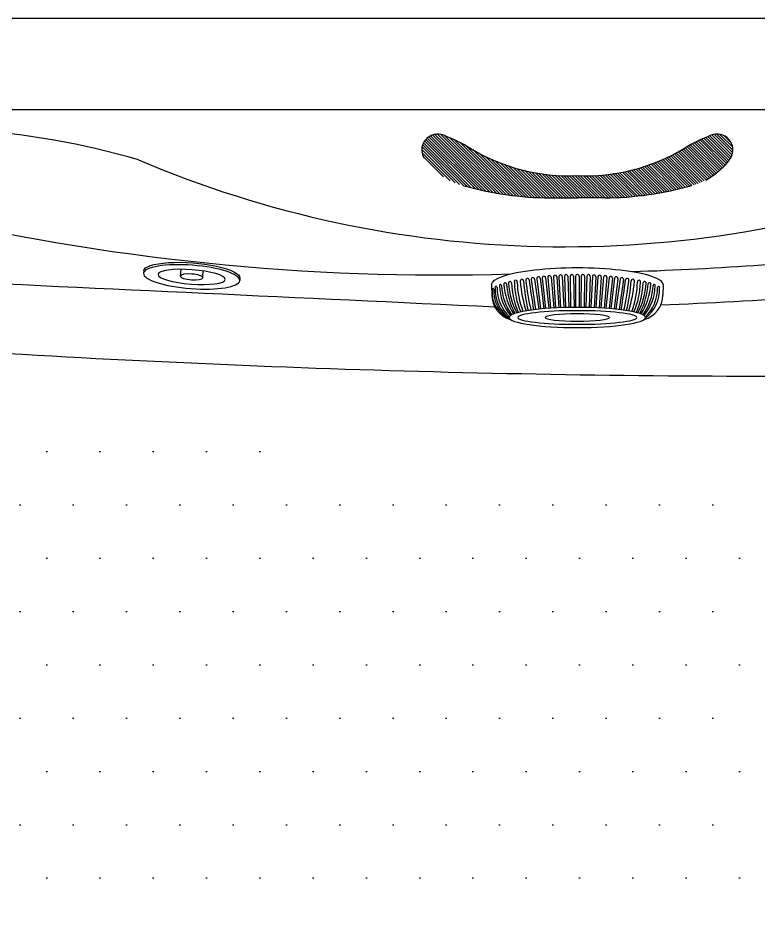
# Model space of a CAD drawing. Header units: millimetres. Extents: x -1237.18 to -1235.66, y 2253.25 to 2254.49.
# Drawn here: x -1236.747 to -1236.313, y 2253.796 to 2254.326 of the extents above; entities that cross this region are included whole.
import ezdxf

# ---------------------------------------------------------------- set-up
doc = ezdxf.new("R2010")
doc.units = ezdxf.units.MM
doc.layers.add('jacuzzi', color=1, linetype='Continuous')

msp = doc.modelspace()

# ---------------------------------------------------------------- hatches: boundary and pattern name
at = {"layer": 'jacuzzi'}
h = msp.add_hatch(dxfattribs=at)
h.set_pattern_fill('ANSI31', color=256, scale=0.009359999999998843, style=0)
h.set_pattern_definition([(315, (-1239.128861446676, 2249.017748778086), (-0.0008273149339881584, -0.0008273149339881587), [])])
h.paths.add_polyline_path([(-1236.356330026377, 2254.249568440593, -0.04001454400635211), (-1236.340492389968, 2254.257250790743, -0.6938377762801112), (-1236.329021044609, 2254.24398798022, -0.1177673447023705), (-1236.343858268325, 2254.230843582938, -0.05198146975727225), (-1236.351938740515, 2254.227739518009, -0.06775724557069143), (-1236.403064196545, 2254.220418114101), (-1236.419119931279, 2254.220418114101), (-1236.435175666016, 2254.220418114101, -0.06775724556755786), (-1236.486301122044, 2254.227739518009, -0.05198146975716889), (-1236.494381594234, 2254.230843582938, -0.1177673447022115), (-1236.50921881795, 2254.24398798022, -0.6938377762794881), (-1236.497747472591, 2254.257250790743, -0.04001454400627522), (-1236.481909836182, 2254.249568440593, 0.1502414616671139), (-1236.419119931279, 2254.233522114102, 0.1502414616665997)])
h = msp.add_hatch(dxfattribs=at)
h.set_pattern_fill('DOTS', color=256, scale=0.4999999999999382, style=0)
h.set_pattern_definition([(0, (-1242.120997702473, 2254.852860581235), (0.01562499999999807, 0.03124999999999612), [0, -0.03124999999999614])])
h.paths.add_polyline_path([(-1236.026686808815, 2253.870848114102, 0.4454527073348226), (-1236.228033983169, 2254.066346757269, -0.01827919739908432), (-1236.778827019644, 2254.080824831206, 0.2827456802841425), (-1236.961817494864, 2253.974732085831, 0.06978686902351681), (-1236.982667878628, 2253.918769705763, -0.7017385907835778), (-1236.850158481766, 2253.870848114102)])
h.paths.add_polyline_path([(-1236.850158481766, 2253.870848114102, -0.7017385907835691), (-1236.982667878628, 2253.82292652244, 0.06978686902355337), (-1236.961817494864, 2253.766964142372, 0.2827456802830554), (-1236.778827019644, 2253.660871396998, -0.01827919739911163), (-1236.228033983168, 2253.675349470935, 0.4454527073347936), (-1236.026686808815, 2253.870848114102)])

# ---------------------------------------------------------------- linework, layer by layer
for p, q in [((-1236.810605029664, 2254.272195054929), (-1236.027634832894, 2254.272195054929)), ((-1236.435175666016, 2254.220418114102), (-1236.419119931279, 2254.220418114102)), ((-1236.403064196543, 2254.220418114102), (-1236.419119931279, 2254.220418114102)), ((-1236.673435143764, 2254.1776378586), (-1236.673542035874, 2254.176218259154)), ((-1236.651846512359, 2254.1745846432), (-1236.651547412059, 2254.178556897248)), ((-1236.638829209651, 2254.173604474487), (-1236.638530109352, 2254.177576728533)), ((-1236.434460861764, 2254.173913711644), (-1236.432882331634, 2254.155871029694)), ((-1236.43316310564, 2254.174013479843), (-1236.431931943733, 2254.155920725074)), ((-1236.431197977539, 2254.174152992791), (-1236.429929480501, 2254.156012639995)), ((-1236.429908673305, 2254.174230620398), (-1236.428978644688, 2254.156050398004)), ((-1236.427931414236, 2254.174335292311), (-1236.426976682434, 2254.156117924313)), ((-1236.426650948534, 2254.174390755682), (-1236.426025184566, 2254.156144455096)), ((-1236.42466216688, 2254.174460554676), (-1236.424024104169, 2254.156188829279)), ((-1236.423390926707, 2254.174493836915), (-1236.423071686729, 2254.15620459081)), ((-1236.421391231317, 2254.174528741728), (-1236.421071766167, 2254.156226595554)), ((-1236.420119603905, 2254.174539832699), (-1236.420119603905, 2254.156231829848)), ((-1236.418120331922, 2254.174539832699), (-1236.418120331922, 2254.156231866223)), ((-1236.416848704511, 2254.174528741728), (-1236.41716816842, 2254.15622666663)), ((-1236.41484900912, 2254.174493836915), (-1236.415168246578, 2254.15620473523)), ((-1236.413577768947, 2254.174460554676), (-1236.414215825385, 2254.156189008916)), ((-1236.411588987293, 2254.174390755682), (-1236.412214742523, 2254.156144709886)), ((-1236.410308521592, 2254.174335292311), (-1236.411263238141, 2254.15611821534)), ((-1236.408331262522, 2254.174230620398), (-1236.409261272246, 2254.156050767333)), ((-1236.407041958288, 2254.174152992791), (-1236.40831042685, 2254.156013047221)), ((-1236.405076830187, 2254.174013479843), (-1236.40630795873, 2254.155921215378)), ((-1236.403779074063, 2254.173913711644), (-1236.405357557767, 2254.155871560353)), ((-1236.617026794025, 2254.173390457979), (-1236.617133686136, 2254.171970858533)), ((-1236.469370004548, 2254.169577541142), (-1236.469316501011, 2254.16344664311)), ((-1236.469369931279, 2254.169577541142), (-1236.469316427743, 2254.16344664311)), ((-1236.446128044462, 2254.172576447775), (-1236.443732276309, 2254.154976402337)), ((-1236.444217508325, 2254.172854793977), (-1236.441735357801, 2254.155193375296)), ((-1236.44289671108, 2254.173020774675), (-1236.440786281578, 2254.155287026582)), ((-1236.440971618777, 2254.173264513362), (-1236.438786271771, 2254.155466290283)), ((-1236.439658116795, 2254.173408464835), (-1236.437836558152, 2254.15554339498)), ((-1236.437719073004, 2254.173617521762), (-1236.435834841589, 2254.155690257366)), ((-1236.43641325116, 2254.173739400159), (-1236.434884776208, 2254.155752922292)), ((-1236.401826684667, 2254.173739400159), (-1236.403355106879, 2254.155753542916)), ((-1236.400520862823, 2254.173617521762), (-1236.402405024395, 2254.155690921867)), ((-1236.398581819032, 2254.173408464835), (-1236.400403299749, 2254.155544159249)), ((-1236.39726831705, 2254.173264513362), (-1236.399453564209, 2254.155467103471)), ((-1236.395343224747, 2254.173020774675), (-1236.397453543923, 2254.155287953642)), ((-1236.394022427502, 2254.172854793977), (-1236.396504439827, 2254.155194358635)), ((-1236.392111891365, 2254.172576447775), (-1236.394507507312, 2254.154977520486)), ((-1236.368869931279, 2254.169577541142), (-1236.368923434816, 2254.16344664311))]:
    msp.add_line(p, q, dxfattribs=at)
at = {"layer": 'jacuzzi', "color": 3}
msp.add_lwpolyline([(-1237.165619931279, 2254.325848114102), (-1235.672619931279, 2254.325848114102, -0.4142135623730981), (-1235.656619931279, 2254.309848114102), (-1235.656619931279, 2253.431848114102, -0.4142135623730981), (-1235.672619931279, 2253.415848114102), (-1237.165619931279, 2253.415848114102, -0.4142135623730929), (-1237.181619931279, 2253.431848114102), (-1237.181619931279, 2254.309848114102, -0.4142135623730929)], format="xyb", close=True, dxfattribs=at)
at = {"layer": 'jacuzzi'}
for centre, radius, start, end in [((-1236.810232562326, 2253.781235133458), 0.4804550896933257, 73.83662022034093, 85.93702007964278), ((-1236.501004918464, 2254.248475903486), 0.009359999999998843, 67.60642142494639, 208.6513789910305), ((-1236.537749039584, 2254.154618800026), 0.1101519445148813, 59.54051943882367, 68.53401595356853), ((-1236.300490822975, 2254.154618800026), 0.1101519445148813, 111.4659840464315, 120.4594805611763), ((-1236.337234944095, 2254.248475903486), 0.009359999999998843, 331.3486210089695, 112.3935785750536), ((-1236.42441669375, 2254.343668518318), 0.1102736870454256, 238.575958757274, 272.7531404891727), ((-1236.413823168809, 2254.343668518318), 0.1102736870453164, 267.2468595108273, 301.424041242726), ((-1236.363955976314, 2254.268475843495), 0.04266268745673128, 298.1046821143423, 324.9712201100315), ((-1236.426535565112, 2254.830810895575), 0.6390231323285515, 246.9743816099187, 290.4146300348322), ((-1236.433849051954, 2254.411847431672), 0.191433914262833, 254.0978263800851, 269.6029439422607), ((-1236.404390810605, 2254.411847431672), 0.1914339142628341, 270.3970560577392, 285.9021736199149), ((-1236.498837344092, 2255.528581065511), 1.353346665746083, 256.5987384376052, 271.7212773176591), ((-1236.465665131894, 2256.43207547795), 2.25624280872821, 272.0026812425834, 275.8661500124774), ((-1236.4419383486, 2254.173175687412), 0.0009708020394938635, 5.249762424158326, 189.1820493232243), ((-1236.438691532308, 2254.17354023833), 0.0009755254099068879, 4.543868719887197, 187.7632176520851), ((-1236.435438979835, 2254.173848098787), 0.0009803162792473255, 3.837692295708622, 186.3661143613905), ((-1236.432181674139, 2254.174099188993), 0.0009851669143143991, 3.130702993562652, 184.991020916511), ((-1236.428920599058, 2254.17429344577), 0.0009900695659872537, 2.422400078027249, 183.6381774504723), ((-1236.425656739062, 2254.174430822542), 0.0009950164954728121, 1.712312679540361, 182.3077836812589), ((-1236.422391079012, 2254.174511289322), 0.0009999999999995353, 0.9999999994340957, 180.9999999994341), ((-1236.419120331922, 2254.174539832699), 0.0009999999999995353, 0, 180), ((-1236.415848856816, 2254.174511289322), 0.0009999999999995353, 359.0000000005659, 179.0000000005659), ((-1236.412583196764, 2254.174430822542), 0.0009950164954728121, 357.6922163187411, 178.2876873204596), ((-1236.409319336769, 2254.17429344577), 0.0009900695659872537, 356.3618225495277, 177.5775999219728), ((-1236.406058261688, 2254.174099188993), 0.0009851669143143991, 355.008979083489, 176.8692970064374), ((-1236.402800955992, 2254.173848098787), 0.0009803162792473255, 353.6338856386095, 176.1623077042914), ((-1236.399548403519, 2254.17354023833), 0.0009755254099068879, 352.2367823479149, 175.4561312801128), ((-1236.396301587228, 2254.173175687412), 0.0009708020394938635, 350.8179506767757, 174.7502375758417), ((-1255.408573702851, 1852.634447971457), 401.9684445532262, 87.29917418061173, 87.34783882700748), ((-1236.464237402415, 2254.169028220217), 0.0006145343938264074, 7.319564853491682, 201.6795710229), ((-1236.435997124159, 2254.169643628104), 0.0288236565481767, 181.6748170337517, 219.319458454232), ((-1236.430466630782, 2254.170856243277), 0.03320737460620095, 183.0203698812688, 214.8925367968955), ((-1236.461474550229, 2254.16995023202), 0.0007768011670601422, 12.6395224220536, 196.8085350398445), ((-1236.425251671824, 2254.17228346398), 0.03705488069033371, 183.9582206044211, 212.4507879176447), ((-1236.413714458003, 2254.173894940481), 0.04715344641607918, 184.5915595212464, 206.7671710666584), ((-1236.458604705097, 2254.17054398408), 0.0008532880738263571, 359.6017078687711, 192.8051112614956), ((-1236.416851974563, 2254.172845467259), 0.04265756712103465, 183.347171415878, 207.6802219669001), ((-1236.399818046752, 2254.174495489736), 0.0580684000923777, 183.9078111722513, 201.4719728832153), ((-1236.45523141455, 2254.171272300723), 0.0008856716741082973, 349.2614497640065, 199.9012798049658), ((-1236.412097807052, 2254.171397450826), 0.04396845721932979, 180.5559591713389, 203.8626690035019), ((-1236.407006884931, 2254.171401550152), 0.04735528248249856, 180.3560490024979, 201.7137191203737), ((-1236.45163456923, 2254.17174293928), 0.0009571134572584477, 7.371473489176288, 193.5654659831969), ((-1236.378297318019, 2254.176861857184), 0.07445963970772981, 184.1152294961543, 197.7149135305816), ((-1236.340288419484, 2254.179768493679), 0.1106794442127236, 184.0945284825569, 193.250022746818), ((-1236.448410846701, 2254.172276916506), 0.0009615884892620918, 6.662964948126742, 192.0835610781407), ((-1236.304568402548, 2254.187620948978), 0.1456148870201183, 186.1283730484619, 193.0913761711034), ((-1235.991006672378, 2254.233061422361), 0.4604638618182244, 187.5715859414856, 189.7792094215828), ((-1236.445178446882, 2254.172754542453), 0.0009661538587323675, 5.955932293070433, 190.6222858458236), ((-1236.393061488945, 2254.172754542453), 0.0009661538587323675, 349.3777141541764, 174.0440677069296), ((-1236.847233263449, 2254.233061422361), 0.4604638618182244, 350.2209409968904, 352.4284140585145), ((-1236.533671533279, 2254.187620948978), 0.1456148870201183, 346.9091548498324, 353.8716269515381), ((-1236.389829089126, 2254.172276916506), 0.0009615884892620918, 347.9164389218593, 173.3370350518732), ((-1236.497951516343, 2254.179768493679), 0.1106794442127236, 346.7507575512413, 355.9054715174431), ((-1236.459942617808, 2254.176861857184), 0.07445963970772981, 342.2863610605078, 355.8847705038457), ((-1236.386605366597, 2254.17174293928), 0.0009571134572584477, 346.4345340168031, 172.6285265108237), ((-1236.431233050896, 2254.171401550152), 0.04735528248249856, 338.2886009901204, 359.6439509975021), ((-1236.426142128775, 2254.171397450826), 0.04396845721932979, 336.1401388165689, 359.4440408286611), ((-1236.438421889075, 2254.174495489736), 0.0580684000923777, 338.5304785915886, 356.0921888277487), ((-1236.383008521277, 2254.171272300723), 0.0008856716741082973, 340.0987201950342, 190.7385502359935), ((-1236.421387961264, 2254.172845467259), 0.04265756712103465, 332.3234778693724, 356.652828584122), ((-1236.424525477824, 2254.173894940481), 0.04715344641607918, 333.2367219467065, 355.4084404787536), ((-1236.412988264003, 2254.17228346398), 0.03705488069033371, 327.5548424085766, 356.0417793955789), ((-1236.407773305045, 2254.170856243277), 0.03320737460620095, 325.115587823549, 356.9796301187312), ((-1236.37963523073, 2254.17054398408), 0.0008532880738263571, 347.1948887385045, 180.3982921312289), ((-1236.402242811668, 2254.169643628104), 0.0288236565481767, 320.8737413901254, 358.3251829662483), ((-1236.376765385598, 2254.16995023202), 0.0007768011670601422, 343.1914649601555, 167.3604775779464), ((-1236.374002533412, 2254.169028220217), 0.0006145343938264074, 338.3204289771, 172.6804351465083), ((-1236.448712666296, 2256.325373355674), 2.169070216196257, 272.0767223283796, 276.6154300726162), ((-1236.454316998897, 2254.163577541143), 0.01499999999999815, 180.5000000025671, 254.5091351057554), ((-1236.452622360873, 2254.164728445255), 0.01653390513429891, 172.5862740010442, 246.8779970292964), ((-1236.468583339927, 2254.166822346235), 0.0004365000652138984, 0.7203916148220987, 174.8052796311642), ((-1236.450081190445, 2254.165579694617), 0.01810874893832179, 176.0477734066692, 240.5727000545996), ((-1236.466820043894, 2254.167870915494), 0.0006145343938264074, 7.319564853491682, 201.6795710229), ((-1236.445565006297, 2254.167016866325), 0.02183510745883749, 178.3544321613287, 232.1685788712606), ((-1236.441883862294, 2254.167850657378), 0.02432685467481537, 179.7678853558769, 225.6690697583133), ((-1236.383922863662, 2254.163577541143), 0.01499999999999815, 285.5528193543929, 359.499999997433), ((-1236.39267492953, 2254.167016866325), 0.02183510745883749, 307.8917994721639, 1.645567838671283), ((-1236.396356073533, 2254.167850657378), 0.02432685467481537, 314.9260941957293, 0.2321146441231452), ((-1236.371419891933, 2254.167870915494), 0.0006145343938264074, 338.3204289771, 172.6804351465083), ((-1236.3054836759, 2261.654127049628), 7.538178174517581, 266.3998688578615, 270.5886858195923)]:
    msp.add_arc(centre, radius, start, end, dxfattribs=at)
at = {"layer": 'jacuzzi', "extrusion": (0, 0, -1)}
for centre, major_axis, ratio in [((-1236.645337861005, 2254.174094558843), (-0.02820417486894825, 0.002123700310594666), 0.2418935409839335), ((-1236.645337861005, 2254.174094558843), (-0.01969285181529569, 0.001482820033239014), 0.2137209095341122), ((-1236.419115065395, 2254.150297685746), (-0.03999999999999504, 3.399570121936503e-16), 0.1484004069373981), ((-1236.419115065395, 2254.150297685746), (-0.03492907612408566, 5.683130607386679e-16), 0.1143745729800802)]:
    msp.add_ellipse(centre, major_axis=major_axis, ratio=ratio, dxfattribs=at)
for centre, major_axis, ratio, start_param, end_param in [((-1236.645230968894, 2254.175514158289), (0.02820417486897417, -0.002123700310498041), 0.2418935409804211, 3.14159265361591, 6.283185307205704), ((-1236.419119931279, 2254.169577541142), (0.05024999999998778, 4.510676245134363e-12), 0.1983072682034778, 3.139581304908029, 6.286646506789705), ((-1236.645337861005, 2254.174094558843), (-0.006508651353832834, 0.0004900843568686172), 0.2586574110040939, 4.712388980384585, 10.99557428756417), ((-1236.419115065395, 2254.150297685746), (0.01890456722208221, 2.991911910243431e-16), 0.1123438803612943, 3.141592653589934, 9.424777960769521)]:
    msp.add_ellipse(centre, major_axis=major_axis, ratio=ratio, start_param=start_param, end_param=end_param, dxfattribs=at)

doc.saveas('drawing.dxf')
